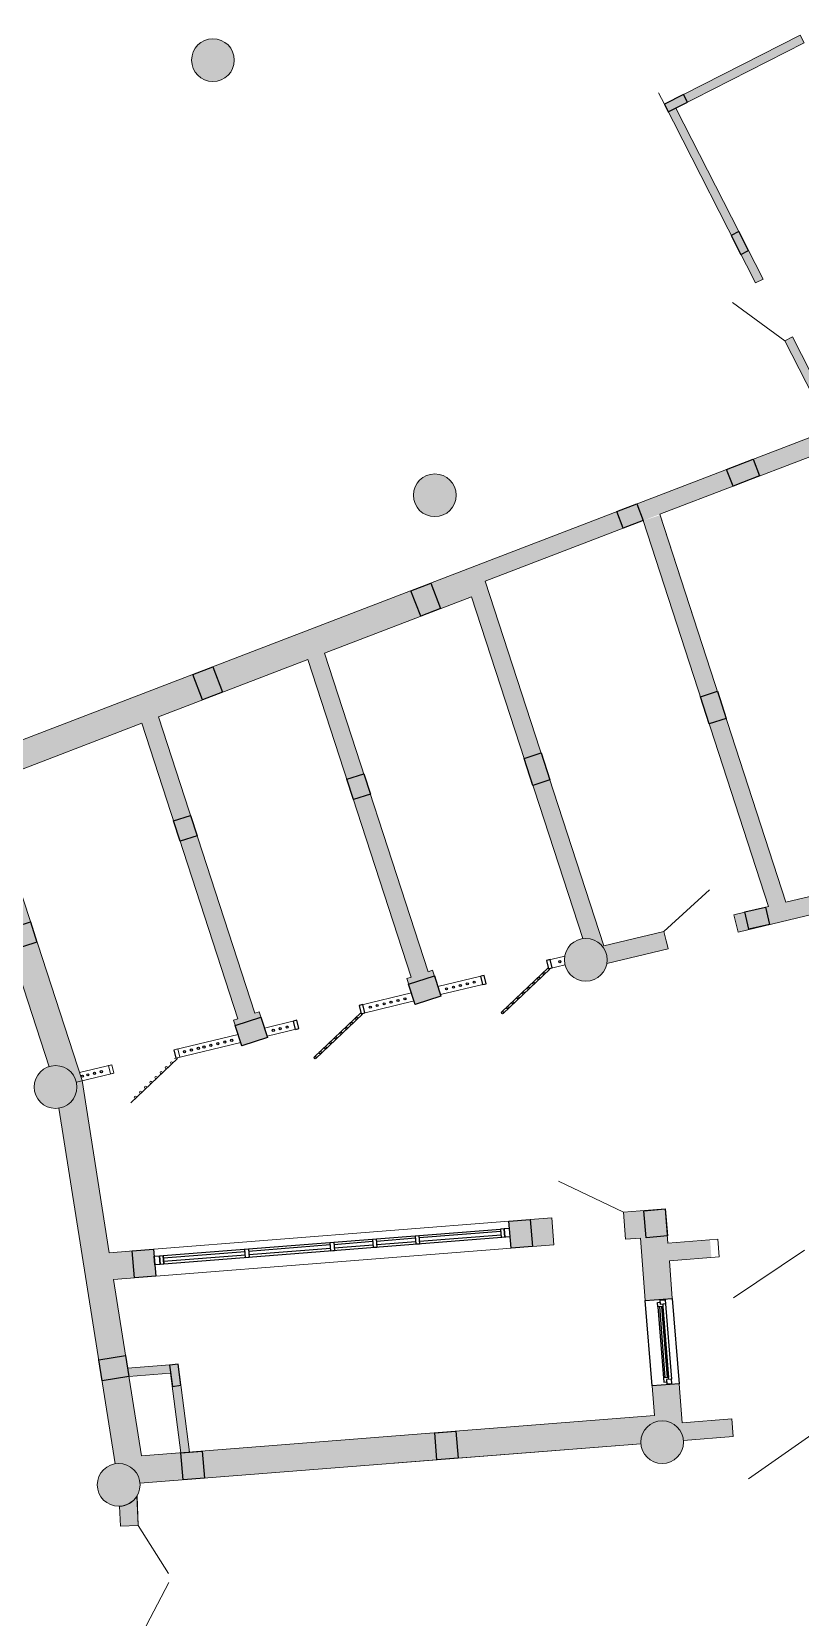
# Model space of a CAD drawing. Header units: millimetres. Extents: x 72919 to 485785, y -53256 to 338519.
# Drawn here: x 371519 to 382303, y 181885 to 204142 of the extents above; entities that cross this region are included whole.
import ezdxf

# ---------------------------------------------------------------- set-up
doc = ezdxf.new("R2010")
doc.units = ezdxf.units.MM
doc.layers.add('1', color=7, linetype='Continuous')
doc.layers.add('door', color=177, linetype='Continuous', lineweight=9)
doc.layers.add('wall', color=5, linetype='Continuous', lineweight=40)

msp = doc.modelspace()

# ---------------------------------------------------------------- hatches: boundary and pattern name
at = {"ltscale": 500, "true_color": 0x000000}
h = msp.add_hatch(color=18, dxfattribs=at)
h.dxf.hatch_style = 1
edge = h.paths.add_edge_path()
edge.add_arc((374062.28257, 203742.96174), 300, 0, 360)
h = msp.add_hatch(color=18, dxfattribs=at)
h.dxf.hatch_style = 1
h.paths.add_polyline_path([(380718.81792, 203152.19079), (380664.33903, 203259.11156), (380397.03711, 203122.91432), (380451.51601, 203015.99356)])
h = msp.add_hatch(color=18, dxfattribs=at)
h.dxf.hatch_style = 1
h.paths.add_polyline_path([(381470.68561, 201015.76229), (381577.60637, 201070.24119), (381441.40913, 201337.5431), (381334.48837, 201283.0642)])
h = msp.add_hatch(color=18, dxfattribs=at)
h.dxf.hatch_style = 1
h.paths.add_polyline_path([(381733.19194, 197906.56341), (381359.98534, 197762.97762), (381270.27449, 197996.32706), (381643.48109, 198139.91285)])
h = msp.add_hatch(color=18, dxfattribs=at)
h.dxf.hatch_style = 1
edge = h.paths.add_edge_path()
edge.add_arc((377174.73056, 197634.4386), 300, 0, 360)
h = msp.add_hatch(color=18, dxfattribs=at)
h.dxf.hatch_style = 1
h.paths.add_polyline_path([(380009.54331, 197512.6999), (380099.20207, 197279.33311), (379819.15913, 197171.74152), (379729.50037, 197405.1083)])
h = msp.add_hatch(color=18, dxfattribs=at)
h.dxf.hatch_style = 1
h.paths.add_polyline_path([(377120.88856, 196402.14367), (377257.17036, 196047.42495), (376977.12742, 195939.83335), (376840.84562, 196294.55208)])
h = msp.add_hatch(color=18, dxfattribs=at)
h.dxf.hatch_style = 1
h.paths.add_polyline_path([(374059.89738, 195226.12234), (374196.17917, 194871.40362), (373916.13623, 194763.81203), (373779.85444, 195118.53075)])
h = msp.add_hatch(color=18, dxfattribs=at)
h.dxf.hatch_style = 1
h.paths.add_polyline_path([(381140.62519, 194883.17858), (381263.91764, 194502.78534), (381026.07832, 194425.76292), (380902.78586, 194806.15616)])
h = msp.add_hatch(color=18, dxfattribs=at)
h.dxf.hatch_style = 1
h.paths.add_polyline_path([(378666.15064, 194018.65138), (378789.44309, 193638.25813), (378551.60377, 193561.23571), (378428.31131, 193941.62895)])
h = msp.add_hatch(color=18, dxfattribs=at)
h.dxf.hatch_style = 1
h.paths.add_polyline_path([(376180.97492, 193724.36077), (376273.61953, 193439.0268), (376035.83924, 193361.82231), (375943.19463, 193647.15628)])
h = msp.add_hatch(color=18, dxfattribs=at)
h.dxf.hatch_style = 1
h.paths.add_polyline_path([(373747.21688, 193140.07614), (373839.86149, 192854.74217), (373602.08119, 192777.53769), (373509.43658, 193062.87166)])
h = msp.add_hatch(color=18, dxfattribs=at)
h.dxf.hatch_style = 1
h.paths.add_polyline_path([(381524.0608, 191786.2139), (381816.11828, 191854.77745), (381873.16595, 191610.33193), (381581.10847, 191541.76838)])
h = msp.add_hatch(color=18, dxfattribs=at)
h.dxf.hatch_style = 1
h.paths.add_polyline_path([(371139.99518, 191530.63352), (371502.06441, 191645.97634), (371593.12514, 191360.13032), (371231.0559, 191244.7875)])
h = msp.add_hatch(color=18, dxfattribs=at)
h.dxf.hatch_style = 1
edge = h.paths.add_edge_path()
edge.add_arc((379293.27561, 191114.22739), 300, 0, 360)
h = msp.add_hatch(color=18, dxfattribs=at)
h.dxf.hatch_style = 1
h.paths.add_polyline_path([(379532.66155, 191305.00812), (380391.07726, 191511.0955), (380449.43871, 191268.00283), (379591.023, 191061.91545)])
h = msp.add_hatch(color=18, dxfattribs=at)
h.dxf.hatch_style = 1
h.paths.add_polyline_path([(377261.91164, 190605.68478), (376900.48361, 190488.3482), (376807.84885, 190773.688), (377169.27689, 190891.02458)])
h = msp.add_hatch(color=18, dxfattribs=at)
h.dxf.hatch_style = 1
h.paths.add_polyline_path([(374828.04621, 190021.36529), (374466.61818, 189904.02871), (374373.98342, 190189.36851), (374735.41146, 190306.70509)])
h = msp.add_hatch(color=18, dxfattribs=at)
h.dxf.hatch_style = 1
edge = h.paths.add_edge_path()
edge.add_arc((371854.64572, 189328.37036), 300, 0, 360)
h = msp.add_hatch(color=18, dxfattribs=at)
h.dxf.hatch_style = 1
edge = h.paths.add_edge_path()
edge.add_arc((371854.64572, 189328.37036), 300, 0, 360)
h = msp.add_hatch(color=18, dxfattribs=at)
h.dxf.hatch_style = 1
h.paths.add_polyline_path([(378247.08154, 187065.04512), (378215.83251, 187443.75556), (378514.8164, 187468.42601), (378546.06543, 187089.71557)])
h = msp.add_hatch(color=18, dxfattribs=at)
h.dxf.hatch_style = 1
h.paths.add_polyline_path([(380141.31578, 187212.98469), (380110.06675, 187591.69513), (380409.05064, 187616.36557), (380440.29967, 187237.65513)])
h = msp.add_hatch(color=18, dxfattribs=at)
h.dxf.hatch_style = 1
h.paths.add_polyline_path([(372962.0764, 186647.96105), (372930.82738, 187026.67149), (373229.81127, 187051.34194), (373261.0603, 186672.6315)])
h = msp.add_hatch(color=18, dxfattribs=at)
h.dxf.hatch_style = 1
h.paths.add_polyline_path([(372461.11897, 185499.27687), (372836.24957, 185559.89974), (372884.11005, 185263.74205), (372508.97945, 185203.11919)])
h = msp.add_hatch(color=18, dxfattribs=at)
h.dxf.hatch_style = 1
h.paths.add_polyline_path([(373492.48172, 185125.13869), (373611.46075, 185140.75885), (373572.41037, 185438.20643), (373453.43134, 185422.58628)])
h = msp.add_hatch(color=18, dxfattribs=at)
h.dxf.hatch_style = 1
edge = h.paths.add_edge_path()
edge.add_arc((380365.7521, 184342.87734), 300, 0, 360)
h = msp.add_hatch(color=18, dxfattribs=at)
h.dxf.hatch_style = 1
edge = h.paths.add_edge_path()
edge.add_arc((372739.33449, 183742.66525), 300, 0, 360)
h = msp.add_hatch(color=18, dxfattribs=at)
h.dxf.hatch_style = 1
edge = h.paths.add_edge_path()
edge.add_arc((372739.33449, 183742.66525), 300, 0, 360)
at = {"layer": '1', "ltscale": 500, "true_color": 0x000000}
h = msp.add_hatch(color=18, dxfattribs=at)
h.dxf.hatch_style = 1
h.paths.add_polyline_path([(379714.18015, 191106.10431), (379710.76556, 191054.05934), (379591.023, 191061.91545), (379594.43758, 191113.96042)], flags=0)
h = msp.add_hatch(color=18, dxfattribs=at)
h.dxf.hatch_style = 1
edge = h.paths.add_edge_path()
edge.add_line((377204.94019, 184094.04576), (377174.28458, 184463.55285))
edge.add_line((377173.52171, 184472.74811), (377472.43923, 184498.2102))
edge.add_line((377472.43923, 184498.2102), (377503.85771, 184119.50785))
edge.add_line((377503.85771, 184119.50785), (377204.94019, 184094.04576))
h = msp.add_hatch(color=18, dxfattribs=at)
h.dxf.hatch_style = 1
edge = h.paths.add_edge_path()
edge.add_line((373643.51619, 183813.8259), (373612.86058, 184183.33299))
edge.add_line((373612.09771, 184192.52824), (373911.01523, 184217.99034))
edge.add_line((373911.01523, 184217.99034), (373942.43371, 183839.28799))
edge.add_line((373942.43371, 183839.28799), (373643.51619, 183813.8259))
at = {"layer": 'wall', "lineweight": 18, "ltscale": 0.007407, "true_color": 0x000000}
h = msp.add_hatch(color=18, dxfattribs=at)
h.dxf.hatch_style = 1
h.paths.add_polyline_path([(381781.90223, 200669.28832), (381674.98147, 200614.80942), (380397.0377, 203122.91321), (382303.39444, 204094.22621), (382357.86319, 203987.32535), (380558.43736, 203070.47134)])
edge = h.paths.add_edge_path()
edge.add_line((382588.2939, 198822.33433), (382088.11309, 199803.99363))
edge.add_line((382088.11309, 199803.99363), (382195.03386, 199858.47252))
edge.add_line((382195.03386, 199858.47252), (382695.21467, 198876.81322))
h = msp.add_hatch(color=18, dxfattribs=at)
h.dxf.hatch_style = 1
h.paths.add_polyline_path([(384519.85691, 199244.80616), (377806.10069, 196665.40264), (377883.46028, 196427.30788), (384609.51657, 199011.43704)])
h = msp.add_hatch(color=18, dxfattribs=at)
h.dxf.hatch_style = 1
h.paths.add_polyline_path([(381858.9152, 191863.49222), (380983.46678, 194557.84585), (380866.03335, 194919.26879), (380099.57521, 197278.18432), (380337.33946, 197355.4386), (381104.6394, 194993.93187), (381222.07283, 194632.50894), (382102.75964, 191922.03401)])
h = msp.add_hatch(color=18, dxfattribs=at)
h.dxf.hatch_style = 1
edge = h.paths.add_edge_path()
edge.add_arc((379293.87615, 191112.52637), 301.76938, 13.840663234, 98.24930478, ccw=False)
edge.add_line((379586.88359, 191184.71643), (377806.10069, 196665.40264))
edge.add_line((377806.10069, 196665.40264), (370643.30552, 193913.47981))
edge.add_line((370643.30552, 193913.47981), (370868.56518, 193592.92003))
edge.add_line((370868.56518, 193592.92003), (373062.90685, 194434.55303))
edge.add_line((373062.90685, 194434.55303), (374411.01041, 190285.51629))
edge.add_line((374411.01041, 190285.51629), (374349.19174, 190265.43019))
edge.add_line((374349.19174, 190265.43019), (374466.61818, 189904.02871))
edge.add_line((374466.61818, 189904.02871), (374828.01966, 190021.45515))
edge.add_line((374828.01966, 190021.45515), (374710.59322, 190382.85663))
edge.add_line((374710.59322, 190382.85663), (374648.77454, 190362.77053))
edge.add_line((374648.77454, 190362.77053), (373296.64366, 194524.20207))
edge.add_line((373296.64366, 194524.20207), (375395.88734, 195329.36053))
edge.add_line((375395.88734, 195329.36053), (376844.87468, 190869.8354))
edge.add_line((376844.87468, 190869.8354), (376783.05601, 190849.7493))
edge.add_line((376783.05601, 190849.7493), (376900.48245, 190488.34782))
edge.add_line((376900.48245, 190488.34782), (377261.88393, 190605.77426))
edge.add_line((377261.88393, 190605.77426), (377144.45749, 190967.17574))
edge.add_line((377144.45749, 190967.17574), (377082.63882, 190947.08964))
edge.add_line((377082.63882, 190947.08964), (375629.62416, 195419.00957))
edge.add_line((375629.62416, 195419.00957), (377691.28818, 196209.75447))
edge.add_line((377691.28818, 196209.75447), (379250.5781, 191411.17338))
h = msp.add_hatch(color=18, dxfattribs=at)
h.dxf.hatch_style = 1
edge = h.paths.add_edge_path()
edge.add_line((370868.56518, 193592.92003), (370643.30552, 193913.47981))
edge.add_line((370643.30552, 193913.47981), (370402.47207, 194654.68906))
edge.add_arc((370109.60547, 194705.74925), 297.28436, 287.60476045, 350.110103217, ccw=False)
edge.add_line((370199.51885, 194422.38805), (371762.34459, 189612.38303))
edge.add_arc((371856.78106, 189328.79075), 298.9027, 12.235437836, 108.417802849, ccw=False)
edge.add_line((372148.89419, 189392.13699), (372225.40488, 189416.99682))
edge.add_line((372225.40488, 189416.99682), (370868.56518, 193592.92003))
h = msp.add_hatch(color=18, dxfattribs=at)
h.dxf.hatch_style = 1
h.paths.add_polyline_path([(381372.18974, 191746.6465), (382678.11337, 192060.16426), (382736.47471, 191817.0716), (381430.55108, 191503.55383)])
h = msp.add_hatch(color=18, dxfattribs=at)
h.dxf.hatch_style = 1
edge = h.paths.add_edge_path()
edge.add_line((380602.06002, 185163.94893), (380223.23143, 185134.13448))
edge.add_line((380223.23143, 185134.13448), (380256.33481, 184715.44104))
edge.add_line((380256.33481, 184715.44104), (373059.70558, 184149.05404))
edge.add_line((373059.70558, 184149.05404), (372667.4101, 186625.91021))
edge.add_line((372667.4101, 186625.91021), (373262.16074, 186672.7181))
edge.add_line((373262.16074, 186672.7181), (373232.34628, 187051.54669))
edge.add_line((373232.34628, 187051.54669), (372607.78119, 187002.39235))
edge.add_line((372607.78119, 187002.39235), (372225.28886, 189417.3539))
edge.add_line((372225.28886, 189417.3539), (372148.50797, 189398.5355))
edge.add_arc((371851.12284, 189332.11958), 304.71132, -80.456013369, 12.589442991, ccw=False)
edge.add_line((371901.64542, 189031.62589), (372692.40415, 184038.97176))
edge.add_arc((372739.33449, 183742.66525), 300, 4.5, 99, ccw=False)
edge.add_line((373038.40969, 183766.20298), (380066.6769, 184319.33961))
edge.add_arc((380365.76384, 184342.72807), 300.00004, 4.528596761, 184.471403239, ccw=False)
edge.add_line((380664.8273, 184366.41506), (381362.68579, 184421.12817))
edge.add_line((381362.68579, 184421.12817), (381343.04726, 184670.35563))
edge.add_line((381343.04726, 184670.35563), (380645.21252, 184615.6444))
edge.add_line((380645.21252, 184615.6444), (380602.06002, 185163.94893))
h = msp.add_hatch(color=18, dxfattribs=at)
h.dxf.hatch_style = 1
h.paths.add_polyline_path([(378815.12782, 187490.92113), (378216.97742, 187443.84567), (378246.79188, 187065.01708), (378844.94228, 187112.09254)])
h = msp.add_hatch(color=18, dxfattribs=at)
h.dxf.hatch_style = 1
h.paths.add_polyline_path([(381037.03261, 187184.30457), (380446.91636, 187137.86141), (380409.256, 187616.38173), (379822.01433, 187570.16481), (379851.82878, 187191.33623), (380060.52102, 187207.76066), (380129.4359, 186330.61153), (380508.10286, 186360.41327), (380466.53113, 186888.63208), (381056.64738, 186935.07524)])
h = msp.add_hatch(color=18, dxfattribs=at)
h.dxf.hatch_style = 1
h.paths.add_polyline_path([(373612.09771, 184192.52824), (373731.87595, 184201.955), (373572.41037, 185438.20643), (372864.34996, 185382.48087), (372883.18014, 185263.59178), (373468.0029, 185309.61833)])
h = msp.add_hatch(color=18, dxfattribs=at)
h.dxf.hatch_style = 1
edge = h.paths.add_edge_path()
edge.add_line((373012.82673, 183175.2012), (372763.01847, 183165.41171))
edge.add_line((372763.01847, 183165.41171), (372752.14528, 183442.87347))
edge.add_arc((372741.74575, 183740.99899), 298.30685, 271.997842287, 328.731533533)
edge.add_line((372996.72193, 183586.16318), (373012.82673, 183175.2012))

# ---------------------------------------------------------------- linework, layer by layer
at = {"color": 18, "ltscale": 500, "true_color": 0x000000}
for p, q in [((377849.25824, 190767.16456), (377821.24479, 190883.84895)), ((375220.3738, 190136.02524), (375192.36036, 190252.70963)), ((373548.00755, 189734.52563), (373519.99411, 189851.21002)), ((376905.51722, 187205.01727), (376357.22209, 187161.89495)), ((378101.81258, 187299.23737), (376955.35284, 187209.07061)), ((378105.73287, 187249.39129), (376959.27313, 187159.22454)), ((374512.90847, 187016.8434), (373366.43825, 186926.80969)), ((374516.82297, 186966.99686), (373370.35276, 186876.96316)), ((375709.2114, 187110.93022), (374562.75165, 187020.76346)), ((375713.13169, 187061.08414), (374566.67194, 186970.91739)), ((376307.37601, 187157.97466), (375759.05747, 187114.85051)), ((376311.2963, 187108.12859), (375762.97777, 187065.00443)), ((376909.43752, 187155.17119), (376361.14238, 187112.04888)), ((380408.76614, 186342.45906), (380496.79127, 185225.92353)), ((380326.11787, 186245.6641), (380404.71188, 185248.7574)), ((380356.02507, 186248.02188), (380434.61908, 185251.11518)), ((380375.96321, 186249.59374), (380454.55722, 185252.68703))]:
    msp.add_line(p, q, dxfattribs=at)
for points in [[(415650.43379, 180914.99944, 0.4142135624), (336810.43379, 259754.99944), (221610.43379, 259754.99944, 0.4142135624), (142770.43379, 180914.99944), (142770.43379, 104414.99944, 0.4142135624), (221610.43379, 25574.99944), (336810.43379, 25574.99944, 0.4142135624), (415650.43379, 104414.99944)], [(414950.43379, 180914.99944, 0.4142135624), (336810.43379, 259054.99944), (221610.43379, 259054.99944, 0.4142135624), (143470.43379, 180914.99944), (143470.43379, 104414.99944, 0.4142135624), (221610.43379, 26274.99944), (336810.43379, 26274.99944, 0.4142135624), (414950.43379, 104414.99944)]]:
    msp.add_lwpolyline(points, format="xyb", close=True, dxfattribs=at)
for points in [[(380718.81792, 203152.19079), (380664.33903, 203259.11156), (380397.03711, 203122.91432), (380451.51601, 203015.99356)], [(381470.68561, 201015.76229), (381577.60637, 201070.24119), (381441.40913, 201337.5431), (381334.48837, 201283.0642)], [(381733.19194, 197906.56341), (381359.98534, 197762.97762), (381270.27449, 197996.32706), (381643.48109, 198139.91285)], [(380009.54331, 197512.6999), (380099.20207, 197279.33311), (379819.15913, 197171.74152), (379729.50037, 197405.1083)], [(377120.88856, 196402.14367), (377257.17036, 196047.42495), (376977.12742, 195939.83335), (376840.84562, 196294.55208)], [(374059.89738, 195226.12234), (374196.17917, 194871.40362), (373916.13623, 194763.81203), (373779.85444, 195118.53075)], [(381140.62519, 194883.17858), (381263.91764, 194502.78534), (381026.07832, 194425.76292), (380902.78586, 194806.15616)], [(378666.15064, 194018.65138), (378789.44309, 193638.25813), (378551.60377, 193561.23571), (378428.31131, 193941.62895)], [(376180.97492, 193724.36077), (376273.61953, 193439.0268), (376035.83924, 193361.82231), (375943.19463, 193647.15628)], [(373747.21688, 193140.07614), (373839.86149, 192854.74217), (373602.08119, 192777.53769), (373509.43658, 193062.87166)], [(381524.0608, 191786.2139), (381816.11828, 191854.77745), (381873.16595, 191610.33193), (381581.10847, 191541.76838)], [(371139.99518, 191530.63352), (371502.06441, 191645.97634), (371593.12514, 191360.13032), (371231.0559, 191244.7875)], [(378821.22208, 191000.51243), (378793.20864, 191117.19682), (378744.59014, 191105.52455), (378772.60359, 190988.84016)], [(377261.91164, 190605.68478), (376900.48361, 190488.3482), (376807.84885, 190773.688), (377169.27689, 190891.02458)], [(374828.04621, 190021.36529), (374466.61818, 189904.02871), (374373.98342, 190189.36851), (374735.41146, 190306.70509)], [(376192.33765, 190369.37312), (376164.3242, 190486.05751), (376115.70571, 190474.38524), (376143.71915, 190357.70085)], [(378247.08154, 187065.04512), (378215.83251, 187443.75556), (378514.8164, 187468.42601), (378546.06543, 187089.71557)], [(380141.31578, 187212.98469), (380110.06675, 187591.69513), (380409.05064, 187616.36557), (380440.29967, 187237.65513)], [(376304.61087, 187193.13302), (376354.45695, 187197.05332), (376363.86566, 187077.42273), (376314.01958, 187073.50244)], [(376902.77302, 187239.90952), (376952.61909, 187243.82981), (376962.0278, 187124.19923), (376912.18172, 187120.27894)], [(372962.0764, 186647.96105), (372930.82738, 187026.67149), (373229.81127, 187051.34194), (373261.0603, 186672.6315)], [(373239.08643, 186951.76793), (373313.85554, 186957.64837), (373323.26425, 186838.01779), (373248.49513, 186832.13735)], [(373313.85554, 186957.64837), (373363.70162, 186961.56867), (373373.11032, 186841.93808), (373323.26425, 186838.01779)], [(374510.16137, 187051.73542), (374560.00744, 187055.65571), (374569.41615, 186936.02513), (374519.57007, 186932.10484)], [(375706.46719, 187145.82247), (375756.31327, 187149.74276), (375765.72197, 187030.11218), (375715.8759, 187026.19189)], [(380129.08052, 186330.43529), (380507.74348, 186360.28776), (380602.05602, 185163.99969), (380223.23143, 185134.13448)], [(372461.11897, 185499.27687), (372836.24957, 185559.89974), (372884.11005, 185263.74205), (372508.97945, 185203.11919)], [(373492.48172, 185125.13869), (373611.46075, 185140.75885), (373572.41037, 185438.20643), (373453.43134, 185422.58628)], [(380501.50683, 185166.10913), (380496.79127, 185225.92353), (380427.00779, 185220.42205), (380431.72336, 185160.60764)], [(377204.94019, 184094.04576), (377173.52171, 184472.74811), (377472.43923, 184498.2102), (377503.85771, 184119.50785)], [(373643.51619, 183813.8259), (373612.09771, 184192.52824), (373911.01523, 184217.99034), (373942.43371, 183839.28799)]]:
    msp.add_lwpolyline(points, close=True, dxfattribs=at)
for points in [[(377849.25824, 190767.16456), (377897.87673, 190778.83682), (377869.86329, 190895.52121), (377821.24479, 190883.84895)], [(375220.3738, 190136.02524), (375268.9923, 190147.69751), (375240.97885, 190264.3819), (375192.36036, 190252.70963)], [(378233.0818, 187224.43283), (373373.08939, 186842.20419), (373363.70162, 186961.56867), (378099.07884, 187333.99657)], [(378158.31269, 187218.55239), (378148.90398, 187338.18297), (378099.05791, 187334.26268), (378108.46661, 187214.63209)], [(378233.0818, 187224.43283), (378223.6731, 187344.06341), (378148.90398, 187338.18297), (378158.31269, 187218.55239)], [(380373.60543, 186279.50094), (380375.96321, 186249.59374), (380306.17973, 186244.09225), (380301.46417, 186303.90666), (380341.34045, 186307.05037)], [(380343.69823, 186277.14316), (380338.98267, 186336.95757), (380408.76614, 186342.45906)], [(380408.76614, 186342.45906), (380413.4817, 186282.64465), (380343.69823, 186277.14316)], [(380306.17973, 186244.09225), (380389.4893, 185187.37114), (380429.36558, 185190.51484)], [(380456.915, 185222.77983), (380454.55722, 185252.68703), (380384.77374, 185247.18554)]]:
    msp.add_lwpolyline(points, dxfattribs=at)
for centre in [(378929.73397, 191088.26874), (377436.5776, 190729.79361), (377533.81459, 190753.13815), (377631.05159, 190776.48268), (377728.28858, 190799.82722), (378560.49312, 190785.19806), (378633.03056, 190854.03352), (378705.568, 190922.86897), (376561.44467, 190519.69278), (376658.68167, 190543.03732), (376755.91866, 190566.38186), (377339.34061, 190706.44908), (378270.34338, 190509.85623), (378342.88081, 190578.69169), (378415.41825, 190647.52714), (378487.95569, 190716.3626), (376076.68356, 190291.72966), (376269.7337, 190449.65918), (376366.97069, 190473.00371), (376464.20768, 190496.34825), (378125.2685, 190372.18531), (378197.80594, 190441.02077), (374908.82188, 190122.93316), (375006.05888, 190146.27769), (375103.29587, 190169.62223), (375859.07125, 190085.22329), (375931.60869, 190154.05875), (376004.14613, 190222.8942), (373760.15695, 189847.1631), (373857.39394, 189870.50764), (373936.45196, 189889.48779), (374033.68896, 189912.83233), (374130.92595, 189936.17687), (374228.16294, 189959.5214), (374325.39993, 189982.86594), (375641.45894, 189878.71692), (375713.99638, 189947.55237), (375786.53382, 190016.38783), (373662.91995, 189823.81857), (375496.38407, 189741.046), (375568.9215, 189809.88146), (372230.26578, 189479.86873), (372307.07564, 189498.30915), (372399.24513, 189520.43708), (372496.48213, 189543.78162)]:
    msp.add_circle(centre, 15, dxfattribs=at)
at = {"layer": 'door', "linetype": 'ByBlock', "ltscale": 100}
for p, q in [((382088.11309, 199803.99363), (381351.90727, 200338.87771)), ((378768.03355, 191002.82006), (378115.19662, 190383.30094)), ((378788.18066, 190980.59183), (378135.34373, 190361.07272)), ((379000.28131, 191166.91057), (378744.59014, 191105.52455)), ((379003.71461, 191044.32501), (378772.60359, 190988.84016)), ((377821.24479, 190883.84895), (377218.54629, 190739.15384)), ((377849.25824, 190767.16456), (377255.74299, 190624.67415)), ((376847.90315, 190650.17029), (376115.70571, 190474.38524)), ((376885.09985, 190535.69061), (376143.71915, 190357.70085)), ((376139.14912, 190371.68075), (375486.31218, 189752.16163)), ((376159.29623, 190349.45252), (375506.45929, 189729.9334)), ((374784.68202, 190154.83472), (375240.97885, 190264.3819)), ((374821.87871, 190040.35504), (375268.9923, 190147.69751)), ((373519.58803, 189851.11253), (374414.03888, 190065.85118)), ((373521.76276, 189728.22481), (374451.23558, 189951.37149)), ((372188.20817, 189531.4765), (372644.86118, 189641.10919)), ((372624.25613, 189512.75253), (372596.24268, 189629.43692)), ((373563.17855, 189726.17981), (372910.34162, 189106.66069)), ((372148.50797, 189398.5355), (372672.87462, 189524.4248)), ((372655.36622, 189597.35255), (372656.54562, 189597.63569)), ((372662.36958, 189568.18145), (372663.54898, 189568.4646)), ((379822.01433, 187570.16481), (378910.40319, 188004.98102)), ((382360.4687, 187037.6882), (381365.62363, 186366.65672)), ((382558.97023, 184515.48735), (381575.98778, 183827.19562)), ((373012.82673, 183175.2012), (373439.6494, 182498.57545)), ((373071.9702, 181666.42514), (373444.53396, 182374.37729))]:
    msp.add_line(p, q, dxfattribs=at)
at = {"layer": 'door', "ltscale": 100}
for p, q in [((380390.09786, 191510.86058), (381030.18746, 192095.837)), ((373568.20653, 189862.7848), (373519.58803, 189851.11253)), ((373519.58803, 189851.11253), (373547.60148, 189734.42814)), ((373596.21997, 189746.10041), (373568.20653, 189862.7848)), ((372644.86118, 189641.10919), (372596.24268, 189629.43692)), ((372672.87462, 189524.4248), (372644.86118, 189641.10919)), ((373547.60148, 189734.42814), (373596.21997, 189746.10041)), ((372624.25613, 189512.75253), (372672.87462, 189524.4248))]:
    msp.add_line(p, q, dxfattribs=at)
for centre in [(373480.56589, 189668.45695), (373190.41614, 189393.11512), (373262.95358, 189461.95058), (373335.49102, 189530.78604), (373408.02845, 189599.62149), (372972.80383, 189186.60875), (373045.34127, 189255.44421), (373117.87871, 189324.27966)]:
    msp.add_circle(centre, 15, dxfattribs=at)
at = {"layer": 'wall', "color": 18, "lineweight": 18, "ltscale": 0.007407, "true_color": 0x000000}
for p, q in [((382303.38429, 204094.24612), (380397.0377, 203122.91321)), ((382357.86319, 203987.32535), (380558.43736, 203070.47134)), ((380397.03711, 203122.91432), (380315.31522, 203283.30941)), ((381674.98147, 200614.80942), (380397.0377, 203122.91321)), ((381781.90223, 200669.28832), (380558.43736, 203070.47134)), ((382588.2939, 198822.33433), (382088.11309, 199803.99363)), ((382695.21467, 198876.81322), (382195.03386, 199858.47252)), ((384520.81304, 199245.1735), (370643.30552, 193913.47981)), ((382435.65008, 198176.24454), (380333.11004, 197368.45543)), ((380099.4171, 197278.67135), (377883.46213, 196427.30859)), ((380866.87526, 194916.67764), (380099.4171, 197278.67135)), ((381104.6394, 194993.93187), (380333.11004, 197368.45543)), ((381104.6395, 194993.93191), (380337.33946, 197355.4386)), ((379546.83816, 191308.41142), (377883.46213, 196427.30859)), ((377691.28818, 196209.75447), (375629.62416, 195419.00957)), ((379250.5781, 191411.17338), (377691.28818, 196209.75447)), ((377082.63882, 190947.08964), (375629.62416, 195419.00957)), ((375395.88734, 195329.36053), (373296.64366, 194524.20207)), ((376844.87468, 190869.8354), (375395.88734, 195329.36053)), ((382102.75964, 191922.03401), (381104.6394, 194993.93187)), ((382102.75939, 191922.03395), (381222.07281, 194632.50893)), ((371761.94062, 189613.68731), (370199.75724, 194421.59339)), ((373062.90685, 194434.55303), (370868.56518, 193592.92003)), ((373062.90685, 194434.55303), (374411.01041, 190285.51629)), ((373296.64366, 194524.20207), (374648.77454, 190362.77053)), ((372225.28886, 189417.3539), (370868.56518, 193592.92003)), ((379546.83816, 191308.41142), (380390.10479, 191510.86225)), ((380448.46625, 191267.76979), (380390.09017, 191510.85904)), ((379588.57482, 191061.3277), (380448.46625, 191267.76979)), ((380420.44577, 191384.45249), (380448.46625, 191267.76979)), ((377082.63882, 190947.08964), (377144.45749, 190967.17574)), ((377144.45749, 190967.17574), (377261.88393, 190605.77426)), ((376783.05601, 190849.7493), (376844.87468, 190869.8354)), ((376900.48245, 190488.34782), (376783.05601, 190849.7493)), ((376783.05601, 190849.7493), (376900.48245, 190488.34782)), ((376900.48245, 190488.34782), (377261.88393, 190605.77426)), ((374648.77454, 190362.77053), (374710.59322, 190382.85663)), ((374710.59322, 190382.85663), (374828.01966, 190021.45515)), ((374349.19174, 190265.43019), (374411.01041, 190285.51629)), ((374349.19174, 190265.43019), (374466.61818, 189904.02871)), ((374466.61818, 189904.02871), (374828.01966, 190021.45515)), ((372607.78119, 187002.39235), (372225.28886, 189417.3539)), ((372692.40415, 184038.97176), (371901.64542, 189031.62589)), ((378215.83251, 187443.75556), (378815.12782, 187490.92113)), ((378215.83251, 187443.75556), (378245.64696, 187064.92698)), ((378844.94228, 187112.09254), (378815.12782, 187490.92113)), ((379822.01433, 187570.16481), (380409.05064, 187616.36557)), ((379851.82878, 187191.33623), (379822.01433, 187570.16481)), ((380446.71101, 187137.84525), (380409.05064, 187616.36557)), ((379851.82878, 187191.33623), (380060.03651, 187207.72253)), ((380129.08052, 186330.43528), (380060.03651, 187207.72253)), ((372607.78119, 187002.39235), (373231.24584, 187051.46008)), ((373261.0603, 186672.6315), (373231.24584, 187051.46008)), ((378245.64696, 187064.92698), (378844.94228, 187112.09254)), ((380466.32578, 186888.61592), (381164.16792, 186943.53729)), ((380507.9091, 186360.24973), (380466.32578, 186888.61592)), ((372667.4101, 186625.91021), (373261.0603, 186672.6315)), ((373059.70558, 184149.05404), (372667.4101, 186625.91021)), ((380129.08052, 186330.43528), (380507.9091, 186360.24973)), ((380223.23143, 185134.13448), (380602.06002, 185163.94893)), ((380256.18425, 184715.4292), (380223.23143, 185134.13448)), ((380602.06002, 185163.94893), (380645.21252, 184615.6444)), ((373059.70558, 184149.05404), (380256.18425, 184715.4292)), ((380645.21252, 184615.6444), (381343.05466, 184670.56577)), ((381362.66943, 184421.33643), (381343.05466, 184670.56577)), ((373038.40969, 183766.20298), (380066.6769, 184319.33961)), ((380066.70411, 184318.99634), (376601.38878, 184045.87073)), ((380664.8273, 184366.41506), (381362.66943, 184421.33643))]:
    msp.add_line(p, q, dxfattribs=at)
for points in [[(381781.90223, 200669.28832), (381674.98147, 200614.80942), (380397.0377, 203122.91321), (382303.39444, 204094.22621), (382357.86319, 203987.32535), (380558.43736, 203070.47134)], [(373261.0603, 186672.6315), (373231.24584, 187051.46008), (378215.83251, 187443.75556), (378245.64696, 187064.92698)]]:
    msp.add_lwpolyline(points, close=True, dxfattribs=at)
for points in [[(381674.98147, 200614.80942), (381781.90223, 200669.28832)], [(382588.2939, 198822.33433), (382088.11309, 199803.99363), (382195.03386, 199858.47252), (382695.21467, 198876.81322)], [(382088.11309, 199803.99363), (382195.03386, 199858.47252)], [(382735.50235, 191816.83809), (381430.56752, 191503.55143), (381372.19152, 191746.64039), (381858.9152, 191863.49222), (380866.87526, 194916.67764)], [(382102.75939, 191922.03395), (382677.12635, 192059.92705), (382735.50235, 191816.83809)], [(381164.16792, 186943.53729), (381144.55314, 187192.76662), (380443.31186, 187137.57773)], [(373731.87595, 184201.955), (373572.41037, 185438.20643), (372864.34996, 185382.48087)], [(373612.09771, 184192.52824), (373468.0029, 185309.61833), (372883.18014, 185263.59178)], [(372996.63416, 183588.40287), (373012.82673, 183175.2012), (372763.01847, 183165.41171), (372752.14528, 183442.87347)]]:
    msp.add_lwpolyline(points, dxfattribs=at)
msp.add_lwpolyline([(373012.82673, 183175.2012), (372763.01847, 183165.41171), (372752.14528, 183442.87347, 0.2527310718), (372996.72193, 183586.16318)], format="xyb", close=True, dxfattribs=at)
for centre in [(374062.28257, 203742.96174), (377174.73056, 197634.4386), (379293.27561, 191114.22739), (371854.64572, 189328.37036), (380365.7521, 184342.87734), (372739.33449, 183742.66525)]:
    msp.add_circle(centre, 300, dxfattribs=at)

doc.saveas('drawing.dxf')
